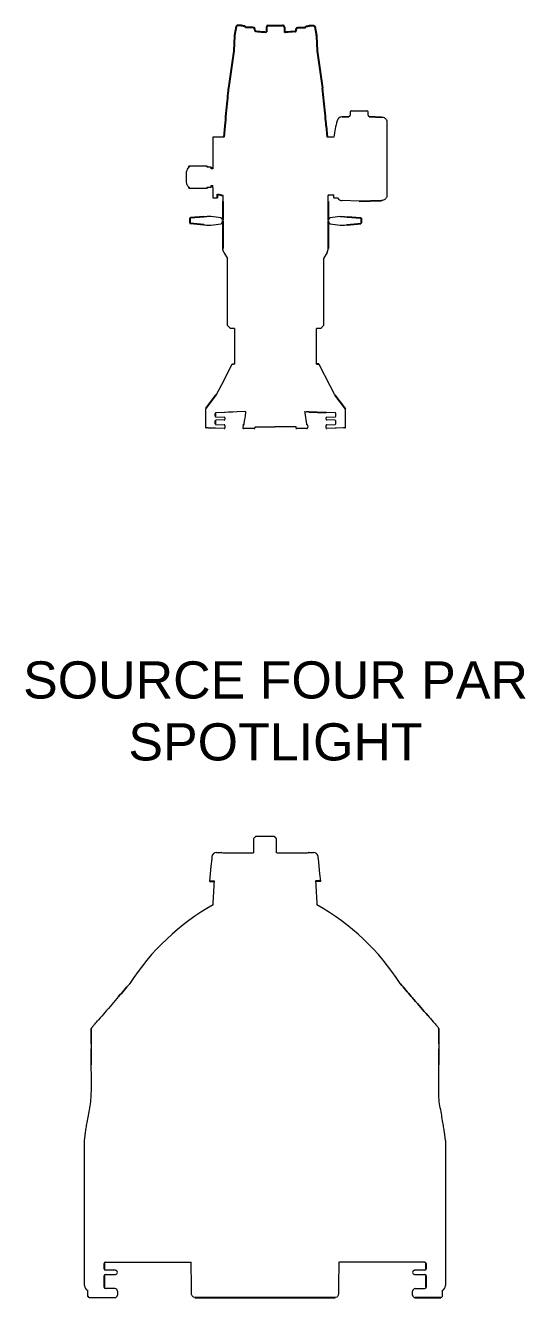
# Model space of a CAD drawing. Header units: inches. Extents: x 0 to 310, y 0 to 246.
# Drawn here: x 4.37 to 16.15, y 157.97 to 187.92 of the extents above; entities that cross this region are included whole.
import ezdxf

# ---------------------------------------------------------------- set-up
doc = ezdxf.new("R2010")
doc.units = ezdxf.units.IN
doc.header["$MEASUREMENT"] = 0
doc.linetypes.add('SLD-Solid', pattern=[0])
doc.layers.add('TEXT', color=1, linetype='Continuous')
doc.styles.add('ARIAL', font='arial.ttf')

msp = doc.modelspace()

# ---------------------------------------------------------------- linework, layer by layer
for p, q in [((9.337, 187.895), (9.295, 187.687)), ((9.46, 187.919), (9.369, 187.919)), ((9.46, 187.918), (9.46, 187.918)), ((9.528, 187.904), (9.533, 187.904)), ((9.742, 187.87), (9.746, 187.87)), ((9.777, 187.786), (9.772, 187.843)), ((10.049, 187.884), (10.045, 187.773)), ((10.089, 187.923), (10.092, 187.923)), ((10.092, 187.923), (10.147, 187.923)), ((10.147, 187.923), (10.205, 187.923)), ((10.205, 187.923), (10.315, 187.923)), ((10.315, 187.923), (10.373, 187.923)), ((10.373, 187.923), (10.428, 187.923)), ((10.431, 187.923), (10.428, 187.923)), ((10.471, 187.884), (10.475, 187.773)), ((10.743, 187.786), (10.748, 187.843)), ((10.778, 187.87), (10.774, 187.87)), ((10.992, 187.904), (10.987, 187.904)), ((11.06, 187.919), (11.152, 187.919)), ((11.06, 187.918), (11.06, 187.918)), ((11.183, 187.895), (11.225, 187.687)), ((9.294, 187.678), (9.276, 187.328)), ((10.04, 187.759), (10.04, 187.773)), ((10.04, 187.773), (10.045, 187.773)), ((10.48, 187.773), (10.475, 187.773)), ((10.48, 187.759), (10.48, 187.773)), ((11.226, 187.678), (11.244, 187.328)), ((9.276, 187.328), (9.153, 186.446)), ((11.244, 187.328), (11.368, 186.446)), ((11.825, 185.77), (11.989, 185.776)), ((12.467, 185.777), (12.758, 185.766)), ((9.066, 185.556), (9.047, 185.295)), ((11.454, 185.556), (11.472, 185.295)), ((8.218, 184.606), (8.217, 184.583)), ((8.651, 184.606), (8.651, 184.586)), ((8.745, 184.586), (8.745, 184.546)), ((8.217, 184.116), (8.218, 184.094)), ((8.651, 184.113), (8.651, 184.094)), ((8.745, 184.153), (8.745, 184.113)), ((8.892, 183.86), (8.892, 183.949)), ((8.892, 183.949), (9.02, 183.917)), ((9.02, 183.779), (9.02, 183.328)), ((11.507, 183.928), (11.5, 183.917)), ((11.5, 183.779), (11.5, 183.328)), ((12.228, 183.784), (12.758, 183.802)), ((8.242, 183.381), (8.242, 183.271)), ((8.576, 183.416), (8.255, 183.394)), ((11.944, 183.416), (12.265, 183.394)), ((12.278, 183.381), (12.278, 183.271)), ((8.576, 183.226), (8.255, 183.258)), ((9.02, 183.313), (9.02, 182.672)), ((11.5, 183.313), (11.5, 182.672)), ((11.944, 183.226), (12.265, 183.258)), ((11.276, 179.943), (11.224, 179.945)), ((8.863, 179.226), (8.62, 178.903)), ((11.657, 179.226), (11.905, 178.896)), ((8.843, 178.788), (8.843, 178.719)), ((8.843, 178.611), (8.843, 178.542)), ((11.047, 178.825), (11.448, 178.811)), ((9.5, 178.519), (9.499, 178.512)), ((10.745, 178.441), (10.762, 178.43)), ((11.007, 178.515), (11.003, 178.515)), ((8.702, 167.769), (8.822, 167.769)), ((11.324, 167.769), (11.203, 167.769)), ((6.223, 158.772), (6.223, 158.642)), ((13.803, 158.642), (13.803, 158.772)), ((6.223, 158.477), (6.223, 158.211)), ((13.803, 158.211), (13.803, 158.477)), ((8.362, 157.967), (11.663, 157.967)), ((13.548, 157.966), (14.151, 157.966))]:
    msp.add_line(p, q)
at = {"linetype": 'Continuous', "lineweight": 15}
for p, q in [((12.018, 185.879), (12.018, 185.806)), ((12.048, 185.909), (12.228, 185.909)), ((12.228, 185.909), (12.408, 185.909)), ((12.438, 185.807), (12.438, 185.879)), ((12.883, 185.643), (12.883, 185.641)), ((12.883, 185.641), (12.883, 183.927)), ((8.787, 185.295), (8.787, 184.546)), ((9.047, 185.295), (8.787, 185.295)), ((11.631, 185.295), (11.472, 185.295)), ((8.651, 184.606), (8.218, 184.606)), ((8.745, 184.586), (8.651, 184.586)), ((8.787, 184.546), (8.745, 184.546)), ((8.218, 184.094), (8.651, 184.094)), ((8.651, 184.113), (8.745, 184.113)), ((8.745, 184.153), (8.787, 184.153)), ((8.787, 184.095), (8.787, 184.153)), ((8.787, 184.095), (8.787, 183.86)), ((11.514, 183.931), (11.633, 183.935)), ((11.633, 183.86), (11.633, 183.935)), ((8.787, 183.86), (8.892, 183.86)), ((11.633, 183.86), (11.722, 183.86)), ((12.228, 183.784), (11.825, 183.798)), ((8.663, 183.42), (8.658, 183.42)), ((9.007, 183.367), (9.007, 183.367)), ((9.01, 183.328), (9.01, 183.359)), ((9.01, 183.359), (9.01, 183.359)), ((11.51, 183.328), (11.51, 183.359)), ((11.51, 183.359), (11.51, 183.359)), ((11.513, 183.367), (11.513, 183.367)), ((11.857, 183.42), (11.862, 183.42)), ((9.007, 183.275), (9.007, 183.275)), ((9.014, 183.328), (9.01, 183.328)), ((9.01, 183.283), (9.01, 183.313)), ((9.014, 183.313), (9.01, 183.313)), ((9.01, 183.283), (9.01, 183.283)), ((9.02, 183.328), (9.014, 183.328)), ((9.02, 183.313), (9.014, 183.313)), ((11.5, 183.328), (11.506, 183.328)), ((11.5, 183.313), (11.506, 183.313)), ((11.506, 183.328), (11.51, 183.328)), ((11.506, 183.313), (11.51, 183.313)), ((11.51, 183.283), (11.51, 183.313)), ((11.51, 183.283), (11.51, 183.283)), ((11.513, 183.275), (11.513, 183.275)), ((9.046, 182.573), (9.128, 182.431)), ((11.474, 182.573), (11.392, 182.431)), ((9.128, 180.857), (9.128, 182.431)), ((11.392, 182.431), (11.392, 180.857)), ((9.128, 180.857), (9.197, 180.788)), ((9.296, 180.788), (9.197, 180.788)), ((9.296, 180.788), (9.296, 179.945)), ((11.224, 179.945), (11.224, 180.788)), ((11.323, 180.788), (11.224, 180.788)), ((11.323, 180.788), (11.392, 180.857)), ((9.296, 179.945), (9.244, 179.943)), ((8.612, 178.88), (8.612, 178.46)), ((11.908, 178.46), (11.908, 178.888)), ((9.058, 178.81), (8.857, 178.803)), ((8.857, 178.704), (9.055, 178.697)), ((9.055, 178.633), (8.857, 178.626)), ((9.069, 178.682), (9.069, 178.648)), ((10.955, 178.801), (10.951, 178.828)), ((10.951, 178.828), (10.979, 178.827)), ((10.996, 178.532), (10.955, 178.801)), ((11.036, 178.825), (10.979, 178.827)), ((11.451, 178.648), (11.451, 178.682)), ((11.664, 178.803), (11.462, 178.81)), ((11.465, 178.697), (11.663, 178.704)), ((11.663, 178.626), (11.465, 178.633)), ((8.631, 178.445), (8.627, 178.445)), ((8.664, 178.444), (8.631, 178.445)), ((8.845, 178.437), (8.676, 178.443)), ((9.054, 178.43), (8.845, 178.437)), ((8.857, 178.527), (9.055, 178.52)), ((9.069, 178.505), (9.069, 178.445)), ((9.499, 178.512), (9.494, 178.446)), ((9.761, 178.43), (9.51, 178.43)), ((9.776, 178.453), (9.776, 178.445)), ((10.745, 178.468), (10.245, 178.468)), ((10.745, 178.441), (10.745, 178.468)), ((10.986, 178.43), (10.762, 178.43)), ((11.025, 178.472), (11.022, 178.502)), ((11.025, 178.472), (11.025, 178.472)), ((11.451, 178.445), (11.451, 178.505)), ((11.465, 178.52), (11.655, 178.526)), ((11.664, 178.437), (11.467, 178.43)), ((11.853, 178.444), (11.685, 178.438)), ((11.893, 178.445), (11.853, 178.444)), ((11.907, 178.46), (11.908, 178.46))]:
    msp.add_line(p, q, dxfattribs=at)
at = {"linetype": 'SLD-Solid', "lineweight": 15}
for p, q in [((9.741, 168.772), (9.741, 168.44)), ((10.235, 168.822), (9.791, 168.822)), ((10.285, 168.44), (10.285, 168.772)), ((8.871, 168.449), (8.979, 168.449)), ((9.102, 168.44), (9.738, 168.44)), ((9.102, 168.44), (9.738, 168.44)), ((9.102, 168.44), (9.102, 168.44)), ((10.288, 168.44), (10.924, 168.44)), ((10.288, 168.44), (10.924, 168.44)), ((10.924, 168.44), (10.924, 168.44)), ((11.047, 168.449), (11.154, 168.449)), ((5.763, 158.249), (5.763, 160.18)), ((14.263, 160.182), (14.263, 160.18)), ((14.263, 160.18), (14.263, 158.249)), ((6.253, 158.802), (8.278, 158.802)), ((11.775, 158.802), (11.765, 158.802)), ((12.095, 158.802), (11.775, 158.802)), ((6.319, 158.18), (6.252, 158.181)), ((13.707, 158.18), (13.773, 158.181)), ((5.844, 158.006), (5.845, 158.008)), ((5.845, 158.008), (5.844, 158.008)), ((5.845, 157.994), (5.844, 158.006)), ((5.845, 157.994), (5.846, 157.996)), ((6.185, 157.966), (6.235, 157.966)), ((6.235, 157.966), (6.318, 157.966)), ((6.318, 157.966), (6.478, 157.966)), ((6.538, 158.117), (6.538, 158.026)), ((13.488, 158.026), (13.488, 158.117)), ((14.182, 158.132), (14.182, 158.006))]:
    msp.add_line(p, q, dxfattribs=at)
at = {"linetype": 'Continuous', "lineweight": 15, "flags": 128}
for points in [[(9.231, 179.935), (8.986, 179.462), (8.863, 179.226)], [(9.244, 179.943), (9.266, 179.944), (9.273, 179.944)], [(11.657, 179.226), (11.548, 179.436), (11.289, 179.935)], [(8.613, 178.879), (8.613, 178.88), (8.613, 178.88)], [(8.62, 178.903), (8.62, 178.903), (8.621, 178.903)], [(9.557, 178.828), (9.358, 178.821), (9.253, 178.817), (9.157, 178.814), (9.072, 178.811)], [(8.626, 178.446), (8.627, 178.445), (8.627, 178.445)]]:
    msp.add_lwpolyline(points, dxfattribs=at)
at = {"linetype": 'SLD-Solid', "lineweight": 15, "flags": 128}
for points in [[(8.757, 168.294), (8.739, 168.123), (8.721, 167.948), (8.702, 167.769)], [(8.761, 168.335), (8.761, 168.331), (8.76, 168.323), (8.759, 168.31), (8.757, 168.294)], [(8.763, 168.351), (8.763, 168.349), (8.761, 168.335)], [(11.265, 168.335), (11.263, 168.349), (11.263, 168.351)], [(11.269, 168.294), (11.267, 168.31), (11.266, 168.323), (11.265, 168.331), (11.265, 168.335)], [(11.324, 167.769), (11.305, 167.948), (11.287, 168.123), (11.269, 168.294)], [(5.763, 160.186), (5.763, 160.312), (5.763, 160.573), (5.763, 160.83), (5.763, 161.086), (5.763, 161.343), (5.763, 161.603), (5.763, 161.662)], [(14.263, 161.666), (14.263, 161.459), (14.263, 161.132), (14.263, 160.806), (14.263, 160.477), (14.263, 160.186)], [(8.281, 158.065), (8.28, 158.219), (8.278, 158.802)], [(11.748, 158.802), (11.746, 158.248), (11.744, 158.065)], [(6.479, 158.177), (6.477, 158.177), (6.461, 158.177), (6.429, 158.178), (6.382, 158.178), (6.319, 158.18)], [(13.547, 158.177), (13.549, 158.177), (13.565, 158.177), (13.596, 158.178), (13.644, 158.178), (13.707, 158.18)], [(8.362, 157.967), (8.358, 157.966), (8.331, 157.974), (8.31, 157.988), (8.295, 158.01), (8.284, 158.038), (8.282, 158.065)], [(11.744, 158.065), (11.745, 158.059), (11.738, 158.026), (11.721, 157.994), (11.7, 157.976), (11.674, 157.967), (11.663, 157.967)], [(14.182, 158.006), (14.181, 157.997), (14.181, 157.994)]]:
    msp.add_lwpolyline(points, dxfattribs=at)
for centre, radius, start, end in [((9.742, 187.84), 0.03, 5.0012, 82.4067), ((10.089, 187.883), 0.04, 90, 178), ((10.431, 187.883), 0.04, 2, 90), ((10.778, 187.84), 0.03, 97.5933, 174.9988), ((9.354, 187.675), 0.06, 168.5935, 177), ((11.166, 187.675), 0.06, 3, 11.4065)]:
    msp.add_arc(centre, radius, start, end)
at = {"linetype": 'Continuous', "lineweight": 15}
for centre, radius, start, end in [((11.829, 185.645), 0.125, 92, 165.3581), ((11.988, 185.806), 0.03, 272, 0.5153), ((12.048, 185.879), 0.03, 90, 180), ((12.408, 185.879), 0.03, 0, 90), ((12.468, 185.807), 0.03, 180.1338, 268), ((15.125, 184.784), 3.531, 165.3581, 171.6893), ((32.608, 183.779), 23.588, 179.6649, 180), ((-12.088, 183.779), 23.588, 0, 0.3354), ((11.829, 183.923), 0.125, 210.4872, 268), ((8.558, 181.066), 2.362, 79.7087, 85.6364), ((11.962, 181.066), 2.362, 94.3636, 100.2913), ((8.892, 188.137), 4.921, 266.3172, 267.6716), ((8.708, 183.613), 0.394, 267.6716, 274.3636), ((8.558, 185.576), 2.362, 274.3636, 280.2913), ((11.962, 185.576), 2.362, 259.7087, 265.6364), ((11.812, 183.613), 0.394, 265.6364, 272.3284), ((11.628, 188.137), 4.921, 272.3284, 273.6828), ((9.245, 179.928), 0.015, 89.9191, 152.3197), ((9.245, 179.928), 0.015, 92.0037, 152.5602), ((11.275, 179.928), 0.015, 27.6529, 90.0809), ((11.893, 178.888), 0.015, 0, 36.6731), ((8.858, 178.719), 0.015, 180, 268), ((8.858, 178.611), 0.015, 92, 180), ((9.054, 178.682), 0.015, 0, 88), ((9.054, 178.648), 0.015, 272, 0), ((11.466, 178.682), 0.015, 92, 180), ((11.466, 178.648), 0.015, 180, 268), ((11.662, 178.788), 0.015, 360, 88), ((11.662, 178.719), 0.015, 272, 0), ((11.662, 178.611), 0.015, 0, 88), ((11.662, 178.542), 0.015, 272, 0), ((8.627, 178.46), 0.015, 180, 268), ((8.858, 178.542), 0.015, 261.6109, 268), ((9.054, 178.445), 0.015, 268, 0), ((9.054, 178.505), 0.015, 0, 88), ((9.508, 178.445), 0.015, 175.3921, 269.9992), ((10.986, 178.469), 0.0394, 270, 4.3125), ((11.007, 178.5), 0.015, 4.6355, 91.0086), ((11.466, 178.505), 0.015, 92, 180), ((11.466, 178.445), 0.015, 180, 272), ((11.893, 178.46), 0.015, 272, 0)]:
    msp.add_arc(centre, radius, start, end, dxfattribs=at)
at = {"linetype": 'SLD-Solid', "lineweight": 15}
for centre, radius, start, end in [((8.871, 168.34), 0.109, 90.5467, 174), ((8.979, 168.439), 0.01, 30.3391, 90), ((9.078, 169.516), 1.076, 265.1817, 271.2789), ((10.943, 169.876), 1.436, 269.2437, 273.7992), ((11.047, 168.439), 0.01, 90, 152.9485), ((11.154, 168.34), 0.109, 6, 89.6033), ((-62.505, 171.46), 71.423, 356.59282, 357.03766), ((82.536, 171.461), 71.428, 182.96234, 183.40824), ((11.537, 162.349), 5.588, 119.4275, 147.3556), ((8.492, 162.35), 5.584, 32.6363, 60.5821), ((5.954, 164.305), 0.03, 169.9539, 180.0003), ((5.954, 164.305), 0.03, 169.9539, 180.0003), ((5.965, 164.292), 0.0438, 140.2028, 152.0313), ((14.06, 164.292), 0.0438, 27.9687, 39.7972), ((14.071, 164.305), 0.03, 359.9997, 10.0461), ((14.071, 164.305), 0.03, 359.9997, 10.0461), ((6.253, 158.772), 0.03, 90.0003, 179.9998), ((13.773, 158.772), 0.03, 0.0011, 89.9989), ((6.253, 158.642), 0.03, 180.0292, 267.6975), ((6.253, 158.642), 0.03, 180.0001, 269), ((6.253, 158.477), 0.03, 91.1538, 179.9969), ((6.49, 158.559), 0.0483, 270.9983, 89.0017), ((13.536, 158.559), 0.0483, 90.998, 269.002), ((13.773, 158.642), 0.03, 272.3027, 359.9701), ((13.773, 158.477), 0.03, 0.0042, 88.8457), ((5.882, 158.245), 0.118, 178.0555, 251.45), ((6.253, 158.211), 0.03, 180, 269), ((6.478, 158.117), 0.06, 358.9241, 89), ((13.548, 158.117), 0.06, 91, 178.9409), ((13.773, 158.211), 0.03, 271, 0), ((14.142, 158.245), 0.12, 289.3873, 1.5708), ((5.874, 158.008), 0.03, 179.9987, 184.7488), ((5.875, 157.996), 0.03, 184.7785, 270), ((5.875, 157.996), 0.0298, 179.703, 269.7012), ((6.478, 158.026), 0.06, 270, 0), ((13.548, 158.026), 0.06, 180, 270), ((14.151, 157.996), 0.03, 270, 355.2215)]:
    msp.add_arc(centre, radius, start, end, dxfattribs=at)
for points, knots in [([(9.369, 187.919), (9.368, 187.919), (9.365, 187.919), (9.36, 187.918), (9.353, 187.916), (9.345, 187.91), (9.339, 187.903), (9.338, 187.897), (9.338, 187.895)], [0, 0, 0, 0, 0.044571, 0.18274, 0.35956, 0.599706, 0.844502, 1, 1, 1, 1]), ([(9.528, 187.904), (9.512, 187.907), (9.481, 187.913), (9.456, 187.918), (9.459, 187.918), (9.46, 187.917)], [0, 0, 0, 0, 0.359697, 0.728536, 1, 1, 1, 1]), ([(9.554, 187.876), (9.555, 187.877), (9.555, 187.883), (9.551, 187.892), (9.544, 187.899), (9.537, 187.903), (9.533, 187.904), (9.533, 187.904)], [0, 0, 0, 0, 0.131027, 0.430397, 0.693636, 0.942867, 1, 1, 1, 1]), ([(9.692, 187.877), (9.676, 187.876), (9.646, 187.874), (9.597, 187.875), (9.569, 187.877), (9.555, 187.878)], [0, 0, 0, 0, 0.341702, 0.683356, 1, 1, 1, 1]), ([(9.742, 187.87), (9.735, 187.871), (9.717, 187.873), (9.701, 187.875), (9.692, 187.877)], [0, 0, 0, 0, 0.427541, 1, 1, 1, 1]), ([(10.778, 187.87), (10.786, 187.871), (10.803, 187.873), (10.819, 187.875), (10.828, 187.877)], [0, 0, 0, 0, 0.427541, 1, 1, 1, 1]), ([(10.828, 187.877), (10.844, 187.876), (10.874, 187.874), (10.923, 187.875), (10.951, 187.877), (10.965, 187.878)], [0, 0, 0, 0, 0.341702, 0.683356, 1, 1, 1, 1]), ([(10.966, 187.876), (10.966, 187.877), (10.966, 187.883), (10.969, 187.892), (10.976, 187.899), (10.983, 187.903), (10.987, 187.904), (10.987, 187.904)], [0, 0, 0, 0, 0.131027, 0.430397, 0.693636, 0.942867, 1, 1, 1, 1]), ([(10.992, 187.904), (11.008, 187.907), (11.039, 187.913), (11.065, 187.918), (11.061, 187.918), (11.06, 187.917)], [0, 0, 0, 0, 0.359697, 0.728536, 1, 1, 1, 1]), ([(11.152, 187.919), (11.152, 187.919), (11.155, 187.919), (11.16, 187.918), (11.168, 187.916), (11.175, 187.91), (11.181, 187.903), (11.182, 187.897), (11.182, 187.895)], [0, 0, 0, 0, 0.044571, 0.18274, 0.35956, 0.599706, 0.844502, 1, 1, 1, 1]), ([(9.809, 187.78), (9.807, 187.78), (9.798, 187.781), (9.786, 187.784), (9.779, 187.786), (9.777, 187.786)], [0, 0, 0, 0, 0.064055, 0.4718333, 0.7117736, 0.7117736, 0.7117736, 0.7117736]), ([(10.04, 187.759), (10.017, 187.761), (9.938, 187.766), (9.862, 187.774), (9.809, 187.78)], [0.7377926, 0.7377926, 0.7377926, 0.7377926, 0.8144178, 1, 1, 1, 1]), ([(10.711, 187.78), (10.644, 187.773), (10.568, 187.765), (10.489, 187.76), (10.48, 187.759)], [0, 0, 0, 0, 0.2329536, 0.2620394, 0.2620394, 0.2620394, 0.2620394]), ([(10.711, 187.78), (10.713, 187.78), (10.722, 187.781), (10.734, 187.784), (10.741, 187.786), (10.743, 187.786)], [0, 0, 0, 0, 0.064055, 0.4718333, 0.7116555, 0.7116555, 0.7116555, 0.7116555]), ([(9.153, 186.446), (9.15, 186.426), (9.139, 186.327), (9.107, 186.03), (9.083, 185.753), (9.066, 185.556)], [0, 0, 0, 0, 0.067089, 0.335447, 1, 1, 1, 1]), ([(11.454, 185.556), (11.452, 185.576), (11.444, 185.675), (11.419, 185.972), (11.389, 186.249), (11.368, 186.446)], [0, 0, 0, 0, 0.067089, 0.335446, 1, 1, 1, 1])]:
    msp.add_open_spline(points, degree=3, knots=knots)
at = {"linetype": 'Continuous', "lineweight": 15}
for points, knots in [([(12.758, 185.766), (12.765, 185.766), (12.784, 185.765), (12.816, 185.754), (12.848, 185.731), (12.872, 185.698), (12.882, 185.666), (12.883, 185.648), (12.883, 185.643)], [0, 0, 0, 0, 0.117916, 0.308588, 0.503933, 0.713333, 0.926352, 1, 1, 1, 1]), ([(8.217, 184.583), (8.211, 184.576), (8.192, 184.553), (8.17, 184.514), (8.16, 184.481), (8.155, 184.468)], [0, 0, 0, 0, 0.213093, 0.684628, 1, 1, 1, 1]), ([(8.155, 184.468), (8.155, 184.469), (8.155, 184.469), (8.155, 184.455), (8.155, 184.429), (8.155, 184.402), (8.155, 184.385), (8.155, 184.381)], [0, 0, 0, 0, 0.147125, 0.404528, 0.661932, 0.919336, 1, 1, 1, 1]), ([(8.155, 184.381), (8.155, 184.367), (8.155, 184.34), (8.155, 184.3), (8.155, 184.266), (8.155, 184.241), (8.155, 184.229), (8.155, 184.23), (8.155, 184.231)], [0, 0, 0, 0, 0.184215, 0.368431, 0.552646, 0.736861, 0.921076, 1, 1, 1, 1]), ([(8.155, 184.231), (8.161, 184.213), (8.175, 184.176), (8.197, 184.137), (8.214, 184.119), (8.217, 184.116)], [0, 0, 0, 0, 0.4266748, 0.9174829, 1, 1, 1, 1]), ([(11.507, 183.928), (11.507, 183.929), (11.509, 183.93), (11.512, 183.931), (11.514, 183.931), (11.514, 183.931)], [0, 0, 0, 0, 0.220297, 0.958734, 1, 1, 1, 1]), ([(12.883, 183.925), (12.883, 183.921), (12.882, 183.902), (12.872, 183.87), (12.848, 183.837), (12.816, 183.814), (12.784, 183.803), (12.765, 183.802), (12.758, 183.802)], [0, 0, 0, 0, 0.073648, 0.286667, 0.496067, 0.691412, 0.882084, 1, 1, 1, 1]), ([(8.255, 183.394), (8.255, 183.394), (8.254, 183.394), (8.251, 183.394), (8.248, 183.393), (8.245, 183.39), (8.243, 183.387), (8.242, 183.383), (8.242, 183.381), (8.242, 183.381)], [0, 0, 0, 0, 0.010225, 0.166207, 0.342335, 0.532077, 0.732282, 0.928539, 1, 1, 1, 1]), ([(8.658, 183.42), (8.652, 183.42), (8.624, 183.419), (8.597, 183.418), (8.576, 183.416)], [0, 0, 0, 0, 0.241313, 1, 1, 1, 1]), ([(8.692, 183.422), (8.685, 183.421), (8.676, 183.421), (8.666, 183.42), (8.663, 183.42)], [0, 0, 0, 0, 0.694368, 1, 1, 1, 1]), ([(8.738, 183.421), (8.731, 183.421), (8.716, 183.422), (8.701, 183.422), (8.692, 183.422)], [0, 0, 0, 0, 0.435093, 1, 1, 1, 1]), ([(9, 183.371), (8.994, 183.376), (8.983, 183.387), (8.981, 183.389), (8.98, 183.39)], [0, 0, 0, 0, 0.496818, 1, 1, 1, 1]), ([(9.008, 183.366), (9.008, 183.366), (9.007, 183.367), (9.005, 183.369), (9.002, 183.37), (9.001, 183.371), (9, 183.371), (9, 183.371)], [0, 0, 0, 0, 0.031597, 0.449793, 0.873425, 0.954259, 1, 1, 1, 1]), ([(9.01, 183.359), (9.01, 183.359), (9.01, 183.361), (9.009, 183.364), (9.008, 183.365), (9.008, 183.366)], [0, 0, 0, 0, 0.120183, 0.666505, 1, 1, 1, 1]), ([(11.51, 183.359), (11.51, 183.359), (11.51, 183.361), (11.511, 183.364), (11.512, 183.365), (11.513, 183.366)], [0, 0, 0, 0, 0.120183, 0.666505, 1, 1, 1, 1]), ([(11.512, 183.366), (11.513, 183.366), (11.513, 183.367), (11.515, 183.369), (11.518, 183.37), (11.519, 183.371), (11.52, 183.371), (11.52, 183.371)], [0, 0, 0, 0, 0.031597, 0.449793, 0.873425, 0.954259, 1, 1, 1, 1]), ([(11.52, 183.371), (11.526, 183.376), (11.537, 183.387), (11.539, 183.389), (11.54, 183.39)], [0, 0, 0, 0, 0.496818, 1, 1, 1, 1]), ([(11.782, 183.421), (11.789, 183.421), (11.804, 183.422), (11.819, 183.422), (11.828, 183.422)], [0, 0, 0, 0, 0.435093, 1, 1, 1, 1]), ([(11.828, 183.422), (11.835, 183.421), (11.844, 183.421), (11.854, 183.42), (11.857, 183.42)], [0, 0, 0, 0, 0.694368, 1, 1, 1, 1]), ([(11.862, 183.42), (11.869, 183.42), (11.896, 183.419), (11.923, 183.418), (11.944, 183.416)], [0, 0, 0, 0, 0.241313, 1, 1, 1, 1]), ([(12.265, 183.394), (12.265, 183.394), (12.266, 183.394), (12.269, 183.394), (12.272, 183.393), (12.275, 183.39), (12.278, 183.387), (12.278, 183.383), (12.278, 183.381), (12.278, 183.381)], [0, 0, 0, 0, 0.010225, 0.166207, 0.342335, 0.532077, 0.732282, 0.928539, 1, 1, 1, 1]), ([(8.242, 183.271), (8.242, 183.271), (8.242, 183.269), (8.243, 183.265), (8.245, 183.261), (8.248, 183.259), (8.251, 183.258), (8.253, 183.258), (8.254, 183.258), (8.255, 183.258)], [0, 0, 0, 0, 0.086769, 0.286611, 0.50326, 0.67097, 0.809879, 0.927231, 1, 1, 1, 1]), ([(9, 183.271), (8.994, 183.266), (8.983, 183.254), (8.981, 183.253), (8.98, 183.252)], [0, 0, 0, 0, 0.496818, 1, 1, 1, 1]), ([(9.008, 183.276), (9.008, 183.276), (9.007, 183.275), (9.005, 183.273), (9.002, 183.272), (9.001, 183.271), (9, 183.271), (9, 183.271)], [0, 0, 0, 0, 0.03897, 0.453982, 0.874388, 0.954608, 1, 1, 1, 1]), ([(9.008, 183.276), (9.008, 183.276), (9.009, 183.277), (9.01, 183.28), (9.01, 183.282), (9.01, 183.283)], [0, 0, 0, 0, 0.141698, 0.734741, 1, 1, 1, 1]), ([(11.513, 183.276), (11.512, 183.276), (11.511, 183.277), (11.51, 183.28), (11.51, 183.282), (11.511, 183.283)], [0, 0, 0, 0, 0.141698, 0.734741, 1, 1, 1, 1]), ([(11.512, 183.276), (11.513, 183.276), (11.513, 183.275), (11.515, 183.273), (11.518, 183.272), (11.519, 183.271), (11.52, 183.271), (11.52, 183.271)], [0, 0, 0, 0, 0.03897, 0.453982, 0.874388, 0.954608, 1, 1, 1, 1]), ([(11.52, 183.271), (11.526, 183.266), (11.537, 183.254), (11.539, 183.253), (11.54, 183.252)], [0, 0, 0, 0, 0.496818, 1, 1, 1, 1]), ([(12.278, 183.271), (12.278, 183.271), (12.278, 183.269), (12.277, 183.265), (12.275, 183.261), (12.272, 183.259), (12.269, 183.258), (12.267, 183.258), (12.266, 183.258), (12.265, 183.258)], [0, 0, 0, 0, 0.086769, 0.286611, 0.50326, 0.67097, 0.809879, 0.927231, 1, 1, 1, 1]), ([(9.046, 182.573), (9.039, 182.589), (9.023, 182.62), (9.021, 182.654), (9.02, 182.672)], [0, 0, 0, 0, 0.499117, 1, 1, 1, 1]), ([(11.474, 182.573), (11.481, 182.589), (11.497, 182.62), (11.499, 182.654), (11.5, 182.672)], [0, 0, 0, 0, 0.499117, 1, 1, 1, 1]), ([(8.621, 178.903), (8.619, 178.901), (8.615, 178.895), (8.612, 178.887), (8.613, 178.881), (8.613, 178.88)], [0, 0, 0, 0, 0.260802, 0.851148, 1, 1, 1, 1]), ([(8.621, 178.903), (8.619, 178.899), (8.614, 178.892), (8.614, 178.884), (8.613, 178.88)], [0, 0, 0, 0, 0.496339, 1, 1, 1, 1]), ([(8.857, 178.803), (8.856, 178.803), (8.853, 178.803), (8.849, 178.801), (8.846, 178.797), (8.844, 178.795), (8.843, 178.792), (8.843, 178.79), (8.843, 178.789), (8.843, 178.788)], [0, 0, 0, 0, 0.226238, 0.442252, 0.634602, 0.786217, 0.817597, 0.968043, 1, 1, 1, 1]), ([(8.843, 178.542), (8.843, 178.54), (8.843, 178.537), (8.846, 178.532), (8.849, 178.529), (8.853, 178.527), (8.855, 178.527), (8.856, 178.527)], [0, 0, 0, 0, 0.188823, 0.392787, 0.6271, 0.898654, 1, 1, 1, 1]), ([(9.072, 178.811), (9.07, 178.811), (9.066, 178.811), (9.061, 178.81), (9.058, 178.81)], [0, 0, 0, 0, 0.51442, 1, 1, 1, 1]), ([(9.515, 178.543), (9.515, 178.542), (9.514, 178.538), (9.513, 178.533), (9.51, 178.529), (9.508, 178.526), (9.508, 178.526), (9.508, 178.526)], [0, 0, 0, 0, 0.146233, 0.349609, 0.572064, 0.821124, 1, 1, 1, 1]), ([(9.556, 178.816), (9.556, 178.812), (9.542, 178.721), (9.528, 178.631), (9.515, 178.543)], [0, 0, 0, 0, 0.037736, 1, 1, 1, 1]), ([(9.557, 178.828), (9.557, 178.827), (9.557, 178.825), (9.557, 178.821), (9.557, 178.817), (9.556, 178.816)], [0, 0, 0, 0, 0.251007, 0.635173, 1, 1, 1, 1]), ([(11.047, 178.825), (11.044, 178.825), (11.039, 178.825), (11.037, 178.825), (11.036, 178.825)], [0, 0, 0, 0, 0.50045, 1, 1, 1, 1]), ([(11.462, 178.81), (11.459, 178.81), (11.454, 178.811), (11.45, 178.811), (11.448, 178.811)], [0, 0, 0, 0, 0.5085076, 1, 1, 1, 1]), ([(11.677, 178.719), (11.677, 178.729), (11.677, 178.752), (11.677, 178.776), (11.677, 178.788)], [0.2007786, 0.2007786, 0.2007786, 0.2007786, 0.5625781, 1, 1, 1, 1]), ([(11.677, 178.542), (11.677, 178.558), (11.677, 178.581), (11.677, 178.605), (11.677, 178.611)], [0, 0, 0, 0, 0.617758, 0.8576767, 0.8576767, 0.8576767, 0.8576767]), ([(8.676, 178.443), (8.673, 178.443), (8.668, 178.444), (8.666, 178.444), (8.664, 178.444)], [0, 0, 0, 0, 0.497283, 1, 1, 1, 1]), ([(9.508, 178.526), (9.507, 178.526), (9.506, 178.525), (9.505, 178.524), (9.504, 178.523), (9.503, 178.523), (9.502, 178.522), (9.501, 178.521), (9.5, 178.519), (9.5, 178.519)], [0, 0, 0, 0, 0.226799, 0.492978, 0.61645, 0.677302, 0.738576, 0.888389, 1, 1, 1, 1]), ([(9.51, 178.43), (9.509, 178.43), (9.508, 178.43), (9.508, 178.43), (9.508, 178.43)], [0, 0, 0, 0, 0.775054, 1, 1, 1, 1]), ([(9.761, 178.43), (9.761, 178.43), (9.763, 178.43), (9.766, 178.43), (9.77, 178.433), (9.773, 178.436), (9.775, 178.44), (9.775, 178.443), (9.776, 178.445)], [0, 0, 0, 0, 0.006164, 0.26918, 0.479481, 0.660149, 0.829848, 1, 1, 1, 1]), ([(9.791, 178.468), (9.789, 178.468), (9.786, 178.468), (9.782, 178.465), (9.778, 178.462), (9.776, 178.458), (9.776, 178.454), (9.776, 178.453)], [0, 0, 0, 0, 0.189623, 0.40677, 0.609429, 0.804568, 1, 1, 1, 1]), ([(9.791, 178.468), (9.824, 178.468), (9.894, 178.468), (10.045, 178.468), (10.165, 178.468), (10.245, 178.468)], [0, 0, 0, 0, 0.225298, 0.48573, 1, 1, 1, 1]), ([(11.003, 178.515), (11.003, 178.515), (11.003, 178.515), (11.001, 178.517), (10.999, 178.522), (10.997, 178.527), (10.996, 178.531), (10.996, 178.532)], [0, 0, 0, 0, 0.15849, 0.387999, 0.62603, 0.83694, 1, 1, 1, 1]), ([(11.655, 178.526), (11.658, 178.526), (11.662, 178.527), (11.665, 178.527), (11.666, 178.527)], [0, 0, 0, 0, 0.74395, 1, 1, 1, 1]), ([(11.685, 178.438), (11.683, 178.438), (11.678, 178.437), (11.67, 178.437), (11.666, 178.437), (11.664, 178.437)], [0, 0, 0, 0, 0.363895, 0.727733, 1, 1, 1, 1])]:
    msp.add_open_spline(points, degree=3, knots=knots, dxfattribs=at)
at = {"linetype": 'SLD-Solid', "lineweight": 15}
for points, knots in [([(9.791, 168.822), (9.791, 168.822), (9.774, 168.805), (9.757, 168.789), (9.741, 168.772)], [0, 0, 0, 0, 0.013757, 1, 1, 1, 1]), ([(6.566, 165.054), (6.459, 164.93), (6.352, 164.806), (6.245, 164.682), (6.194, 164.623), (6.144, 164.564), (6.093, 164.506)], [0, 0, 0, 0, 0.01248017, 0.01248017, 0.01248017, 0.01838969, 0.01838969, 0.01838969, 0.01838969]), ([(13.456, 165.057), (13.476, 165.034), (13.496, 165.01), (13.517, 164.987), (13.625, 164.861), (13.734, 164.734), (13.843, 164.608)], [0, 0, 0, 0, 0.00236285, 0.00236285, 0.00236285, 0.01507617, 0.01507617, 0.01507617, 0.01507617]), ([(13.843, 164.608), (13.734, 164.734), (13.625, 164.861), (13.517, 164.987), (13.496, 165.01), (13.476, 165.034), (13.456, 165.057)], [0, 0, 0, 0, 0.01271374, 0.01271374, 0.01271374, 0.01507616, 0.01507616, 0.01507616, 0.01507616]), ([(5.932, 164.32), (5.938, 164.327), (5.945, 164.335), (5.958, 164.35), (5.965, 164.358), (5.985, 164.381), (5.999, 164.397), (6.039, 164.443), (6.066, 164.474), (6.093, 164.506)], [0, 0, 0, 0, 0.125, 0.125, 0.25, 0.25, 0.5, 0.5, 1, 1, 1, 1]), ([(13.843, 164.608), (13.885, 164.559), (13.927, 164.511), (13.99, 164.439), (14.011, 164.414), (14.043, 164.378), (14.053, 164.366), (14.069, 164.349), (14.074, 164.343), (14.084, 164.331), (14.089, 164.325), (14.094, 164.319)], [0, 0, 0, 0, 0.5, 0.5, 0.75, 0.75, 0.875, 0.875, 0.9375, 0.9375, 1, 1, 1, 1]), ([(5.924, 164.305), (5.924, 164.305), (5.924, 164.295), (5.924, 164.253), (5.924, 164.222), (5.924, 164.139), (5.924, 164.088), (5.924, 163.967), (5.924, 163.898), (5.924, 163.819)], [0, 0, 0, 0, 0.25, 0.25, 0.5, 0.5, 0.75, 0.75, 1, 1, 1, 1]), ([(5.924, 163.944), (5.924, 163.972), (5.924, 164.033), (5.924, 164.112), (5.924, 164.182), (5.924, 164.237), (5.924, 164.276), (5.924, 164.301), (5.924, 164.304), (5.924, 164.305)], [0, 0, 0, 0, 0.120295, 0.268344, 0.416394, 0.560299, 0.704205, 0.852102, 1, 1, 1, 1]), ([(5.926, 164.312), (5.925, 164.311), (5.925, 164.311), (5.925, 164.311), (5.925, 164.31), (5.925, 164.31)], [0, 0, 0, 0, 0.5, 0.5, 1, 1, 1, 1]), ([(14.099, 164.312), (14.1, 164.311), (14.1, 164.311), (14.101, 164.311), (14.101, 164.31), (14.101, 164.31)], [0, 0, 0, 0, 0.5, 0.5, 1, 1, 1, 1]), ([(14.101, 164.305), (14.101, 164.305), (14.101, 164.295), (14.101, 164.253), (14.101, 164.222), (14.101, 164.139), (14.101, 164.088), (14.101, 163.967), (14.101, 163.898), (14.101, 163.819)], [0, 0, 0, 0, 0.25, 0.25, 0.5, 0.5, 0.75, 0.75, 1, 1, 1, 1]), ([(14.101, 163.944), (14.101, 163.972), (14.101, 164.033), (14.101, 164.112), (14.101, 164.182), (14.101, 164.237), (14.101, 164.276), (14.101, 164.301), (14.101, 164.304), (14.101, 164.305)], [0, 0, 0, 0, 0.120295, 0.268344, 0.416394, 0.560299, 0.704205, 0.852102, 1, 1, 1, 1]), ([(5.763, 161.668), (5.764, 161.673), (5.765, 161.682), (5.772, 161.73), (5.782, 161.807), (5.797, 161.916), (5.819, 162.052), (5.847, 162.209), (5.878, 162.386), (5.914, 162.575), (5.927, 162.778), (5.924, 162.918), (5.925, 163.052), (5.925, 163.18), (5.924, 163.362), (5.924, 163.537), (5.924, 163.698), (5.924, 163.785), (5.924, 163.827)], [0, 0, 0, 0, 0.058692, 0.118695, 0.185519, 0.254206, 0.321207, 0.390143, 0.45783, 0.527371, 0.59493, 0.664892, 0.668685, 0.731589, 0.79606, 0.863705, 0.933314, 1, 1, 1, 1]), ([(5.924, 163.819), (5.924, 163.808), (5.924, 163.796), (5.924, 163.77), (5.924, 163.757), (5.924, 163.728), (5.924, 163.713), (5.924, 163.682), (5.924, 163.666), (5.924, 163.633), (5.924, 163.617), (5.924, 163.583), (5.924, 163.566), (5.924, 163.515), (5.924, 163.48), (5.924, 163.445)], [0, 0, 0, 0, 0.125, 0.125, 0.25, 0.25, 0.375, 0.375, 0.5, 0.5, 0.625, 0.625, 0.75, 0.75, 1, 1, 1, 1]), ([(14.262, 161.668), (14.262, 161.673), (14.26, 161.682), (14.254, 161.73), (14.243, 161.807), (14.229, 161.916), (14.207, 162.052), (14.179, 162.209), (14.148, 162.386), (14.112, 162.575), (14.098, 162.778), (14.101, 162.918), (14.101, 163.052), (14.101, 163.18), (14.101, 163.362), (14.101, 163.537), (14.102, 163.698), (14.102, 163.785), (14.102, 163.827)], [0, 0, 0, 0, 0.058692, 0.118695, 0.185519, 0.254206, 0.321207, 0.390143, 0.45783, 0.527371, 0.59493, 0.664892, 0.668685, 0.731589, 0.79606, 0.863705, 0.933314, 1, 1, 1, 1]), ([(14.101, 163.819), (14.101, 163.808), (14.101, 163.796), (14.101, 163.77), (14.101, 163.757), (14.101, 163.728), (14.101, 163.713), (14.101, 163.682), (14.101, 163.666), (14.101, 163.633), (14.101, 163.617), (14.101, 163.583), (14.101, 163.566), (14.101, 163.515), (14.101, 163.48), (14.101, 163.445)], [0, 0, 0, 0, 0.125, 0.125, 0.25, 0.25, 0.375, 0.375, 0.5, 0.5, 0.625, 0.625, 0.75, 0.75, 1, 1, 1, 1]), ([(13.773, 158.802), (13.683, 158.802), (13.588, 158.802), (13.421, 158.802), (13.353, 158.802), (13.214, 158.802), (13.142, 158.802), (13.031, 158.802), (12.993, 158.802), (12.917, 158.802), (12.879, 158.802), (12.762, 158.802), (12.683, 158.802), (12.44, 158.802), (12.271, 158.802), (12.095, 158.802)], [0.0570701, 0.0570701, 0.0570701, 0.0570701, 0.25, 0.25, 0.375, 0.375, 0.5, 0.5, 0.5625, 0.5625, 0.625, 0.625, 0.75, 0.75, 1, 1, 1, 1]), ([(6.355, 158.61), (6.355, 158.61), (6.353, 158.61), (6.351, 158.61), (6.348, 158.61), (6.345, 158.61), (6.342, 158.61), (6.338, 158.61), (6.334, 158.61), (6.329, 158.61), (6.324, 158.61), (6.317, 158.611), (6.308, 158.611), (6.295, 158.611), (6.282, 158.611), (6.268, 158.611), (6.258, 158.612), (6.252, 158.612)], [0, 0, 0, 0, 0.051065, 0.101782, 0.15226, 0.202611, 0.252946, 0.303378, 0.354018, 0.404976, 0.456361, 0.508278, 0.608033, 0.7063, 0.803854, 0.90149, 1, 1, 1, 1]), ([(6.252, 158.612), (6.252, 158.612), (6.252, 158.612), (6.252, 158.612), (6.252, 158.612), (6.252, 158.612), (6.252, 158.612), (6.252, 158.612), (6.252, 158.612), (6.252, 158.612)], [-0.00000006, -0.00000006, -0.00000006, -0.00000006, 0, 0, 0, 0.00008830403, 0.00008830403, 0.00008830403, 0.00008836403, 0.00008836403, 0.00008836403, 0.00008836403]), ([(6.252, 158.507), (6.254, 158.507), (6.26, 158.507), (6.267, 158.507), (6.275, 158.507), (6.282, 158.507), (6.289, 158.507), (6.295, 158.507), (6.302, 158.508), (6.308, 158.508), (6.314, 158.508), (6.321, 158.508), (6.33, 158.508), (6.338, 158.508), (6.346, 158.508), (6.351, 158.508), (6.354, 158.509), (6.355, 158.509)], [0, 0, 0, 0, 0.050185, 0.100023, 0.149614, 0.199062, 0.248473, 0.29795, 0.347598, 0.397519, 0.447817, 0.498589, 0.600283, 0.700421, 0.799846, 0.89942, 1, 1, 1, 1]), ([(6.49, 158.608), (6.49, 158.608), (6.49, 158.608), (6.49, 158.608), (6.489, 158.608), (6.487, 158.608), (6.485, 158.608), (6.483, 158.608), (6.48, 158.608), (6.477, 158.608), (6.474, 158.608), (6.47, 158.608), (6.466, 158.608), (6.461, 158.608), (6.453, 158.608), (6.438, 158.608), (6.415, 158.609), (6.388, 158.609), (6.366, 158.61), (6.355, 158.61)], [0, 0, 0, 0, 0.038484, 0.076959, 0.115425, 0.153885, 0.19234, 0.230793, 0.269246, 0.307701, 0.346159, 0.384623, 0.423094, 0.461574, 0.500066, 0.625046, 0.750054, 0.868724, 1, 1, 1, 1]), ([(6.355, 158.509), (6.359, 158.509), (6.367, 158.509), (6.378, 158.509), (6.388, 158.509), (6.397, 158.509), (6.406, 158.509), (6.42, 158.51), (6.438, 158.51), (6.454, 158.51), (6.466, 158.51), (6.473, 158.511), (6.479, 158.511), (6.484, 158.511), (6.488, 158.511), (6.49, 158.511), (6.49, 158.511), (6.49, 158.511)], [0, 0, 0, 0, 0.045157, 0.088912, 0.131266, 0.172222, 0.211781, 0.249947, 0.374926, 0.499933, 0.571396, 0.64283, 0.714247, 0.78566, 0.857081, 0.928524, 1, 1, 1, 1]), ([(13.671, 158.61), (13.66, 158.61), (13.649, 158.61), (13.629, 158.609), (13.62, 158.609), (13.595, 158.609), (13.581, 158.608), (13.547, 158.608), (13.536, 158.608), (13.535, 158.608)], [0, 0, 0, 0, 0.125, 0.125, 0.25, 0.25, 0.5, 0.5, 1, 1, 1, 1]), ([(13.535, 158.511), (13.536, 158.511), (13.547, 158.511), (13.581, 158.51), (13.595, 158.51), (13.62, 158.509), (13.629, 158.509), (13.649, 158.509), (13.66, 158.509), (13.671, 158.509)], [0, 0, 0, 0, 0.5, 0.5, 0.75, 0.75, 0.875, 0.875, 1, 1, 1, 1]), ([(13.774, 158.612), (13.774, 158.612), (13.774, 158.612), (13.774, 158.612), (13.774, 158.612), (13.774, 158.612), (13.773, 158.612), (13.773, 158.612), (13.773, 158.612), (13.773, 158.612)], [-0.00000006, -0.00000006, -0.00000006, -0.00000006, 0, 0, 0, 0.00008830403, 0.00008830403, 0.00008830403, 0.00008836403, 0.00008836403, 0.00008836403, 0.00008836403]), ([(5.945, 157.966), (5.983, 157.966), (6.022, 157.966), (6.061, 157.966), (6.102, 157.966), (6.143, 157.966), (6.185, 157.966)], [0, 0, 0, 0, 0.003565496, 0.003565496, 0.003565496, 0.007398941, 0.007398941, 0.007398941, 0.007398941]), ([(6.222, 157.966), (6.233, 157.966), (6.258, 157.966), (6.284, 157.966), (6.299, 157.966), (6.299, 157.966), (6.299, 157.966)], [0, 0, 0, 0, 0.208737, 0.512101, 0.815465, 1, 1, 1, 1])]:
    msp.add_open_spline(points, degree=3, knots=knots, dxfattribs=at)
for points, degree in [([(10.285, 168.772), (10.235, 168.822)], 1), ([(11.324, 167.769), (11.324, 167.769)], 1), ([(6.827, 165.356), (6.829, 165.358), (6.831, 165.361), (6.832, 165.363)], 3), ([(6.832, 165.362), (6.83, 165.36), (6.829, 165.358), (6.827, 165.356)], 3), ([(13.199, 165.355), (13.197, 165.357), (13.195, 165.359), (13.194, 165.362)], 3), ([(13.194, 165.361), (13.196, 165.359), (13.197, 165.357), (13.199, 165.355)], 3), ([(6.827, 165.356), (6.74, 165.255), (6.653, 165.155), (6.566, 165.054)], 3), ([(6.566, 165.054), (6.653, 165.155), (6.74, 165.255), (6.827, 165.356)], 3), ([(13.199, 165.355), (13.285, 165.256), (13.37, 165.156), (13.456, 165.057)], 3), ([(13.456, 165.057), (13.37, 165.156), (13.285, 165.256), (13.199, 165.355)], 3), ([(11.74, 158.802), (11.748, 158.802), (11.757, 158.802), (11.765, 158.802)], 3), ([(13.773, 158.612), (13.721, 158.611), (13.682, 158.61), (13.671, 158.61)], 3), ([(13.671, 158.509), (13.682, 158.508), (13.721, 158.508), (13.774, 158.507)], 3), ([(5.845, 158.008), (5.845, 158.05), (5.845, 158.091), (5.845, 158.132)], 3), ([(5.846, 157.996), (5.845, 158), (5.845, 158.004), (5.845, 158.008)], 3), ([(5.875, 157.966), (5.895, 157.966), (5.918, 157.966), (5.945, 157.966)], 3)]:
    msp.add_open_spline(points, degree=degree, dxfattribs=at)

# ---------------------------------------------------------------- texts
at = {"layer": 'TEXT', "insert": (10.26, 172.948), "char_height": 0.875, "width": 22.89072, "attachment_point": 2, "style": 'ARIAL'}
msp.add_mtext('SOURCE FOUR PAR\\PSPOTLIGHT', dxfattribs=at)

doc.saveas('drawing.dxf')
